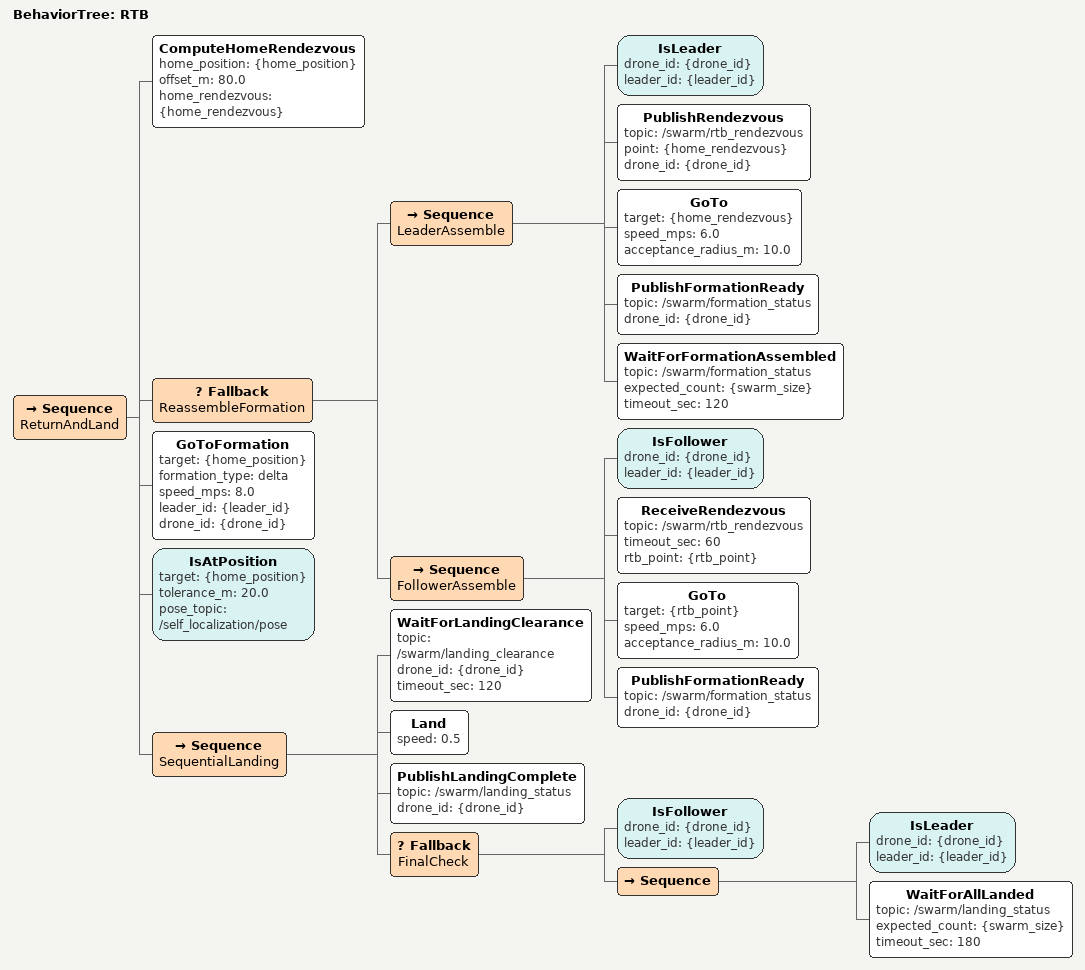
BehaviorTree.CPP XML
<?xml version="1.0" encoding="UTF-8"?>
<root BTCPP_format="4" main_tree_to_execute="RTB">

  <!-- ============================================================
       RTB
  ============================================================ -->
  <BehaviorTree ID="RTB">
    <Sequence name="ReturnAndLand">

      <ComputeHomeRendezvous
        home_position="{home_position}"
        offset_m="80.0"
        home_rendezvous="{home_rendezvous}"/>

      <!-- =====================================================
           Step 2: 편대 재집결
      ===================================================== -->
      <Fallback name="ReassembleFormation">

        <!-- 리더: 집결점 선포 후 팔로워 집결 대기 -->
        <Sequence name="LeaderAssemble">
          <IsLeader drone_id="{drone_id}" leader_id="{leader_id}"/>
          <PublishRendezvous
            topic="/swarm/rtb_rendezvous"
            point="{home_rendezvous}"
            drone_id="{drone_id}"/>
          <GoTo
            target="{home_rendezvous}"
            speed_mps="6.0"
            acceptance_radius_m="10.0"/>
          <PublishFormationReady
            topic="/swarm/formation_status"
            drone_id="{drone_id}"/>
          <WaitForFormationAssembled
            topic="/swarm/formation_status"
            expected_count="{swarm_size}"
            timeout_sec="120"/>
        </Sequence>

        <!-- 팔로워: 집결점 수신 후 이동 -->
        <Sequence name="FollowerAssemble">
          <IsFollower drone_id="{drone_id}" leader_id="{leader_id}"/>
          <ReceiveRendezvous
            topic="/swarm/rtb_rendezvous"
            timeout_sec="60"
            rtb_point="{rtb_point}"/>
          <GoTo
            target="{rtb_point}"
            speed_mps="6.0"
            acceptance_radius_m="10.0"/>
          <PublishFormationReady
            topic="/swarm/formation_status"
            drone_id="{drone_id}"/>
        </Sequence>

      </Fallback>

      <!-- =====================================================
           Step 3: 홈 포지션 상공까지 편대 복귀 비행
      ===================================================== -->
      <GoToFormation
        target="{home_position}"
        formation_type="delta"
        speed_mps="8.0"
        leader_id="{leader_id}"
        drone_id="{drone_id}"/>

      <IsAtPosition
        target="{home_position}"
        tolerance_m="20.0"
        pose_topic="/self_localization/pose"/>

      <Sequence name="SequentialLanding">

        <!--
          착륙 허가 대기.
          리더는 자신이 마지막이므로 모든 팔로워 착륙 완료 후
          자기 자신에게 clearance를 발행하는 구조.
          팔로워는 /swarm/landing_clearance 토픽에서
          자신의 drone_id가 포함된 메시지 수신 시 착륙.
        -->
        <WaitForLandingClearance
          topic="/swarm/landing_clearance"
          drone_id="{drone_id}"
          timeout_sec="120"/>

        <!-- 착륙 실행 -->
        <Land speed="0.5"/>

        <!-- 착륙 완료 보고 -->
        <PublishLandingComplete
          topic="/swarm/landing_status"
          drone_id="{drone_id}"/>

        <!--
          리더: 모든 드론 착륙 완료 확인.
          팔로워: 이 노드는 IsLeader로 스킵.
        -->
        <Fallback name="FinalCheck">
          <IsFollower drone_id="{drone_id}" leader_id="{leader_id}"/>
          <Sequence>
            <IsLeader drone_id="{drone_id}" leader_id="{leader_id}"/>
            <WaitForAllLanded
              topic="/swarm/landing_status"
              expected_count="{swarm_size}"
              timeout_sec="180"/>
          </Sequence>
        </Fallback>

      </Sequence>

    </Sequence>
  </BehaviorTree>

</root>
